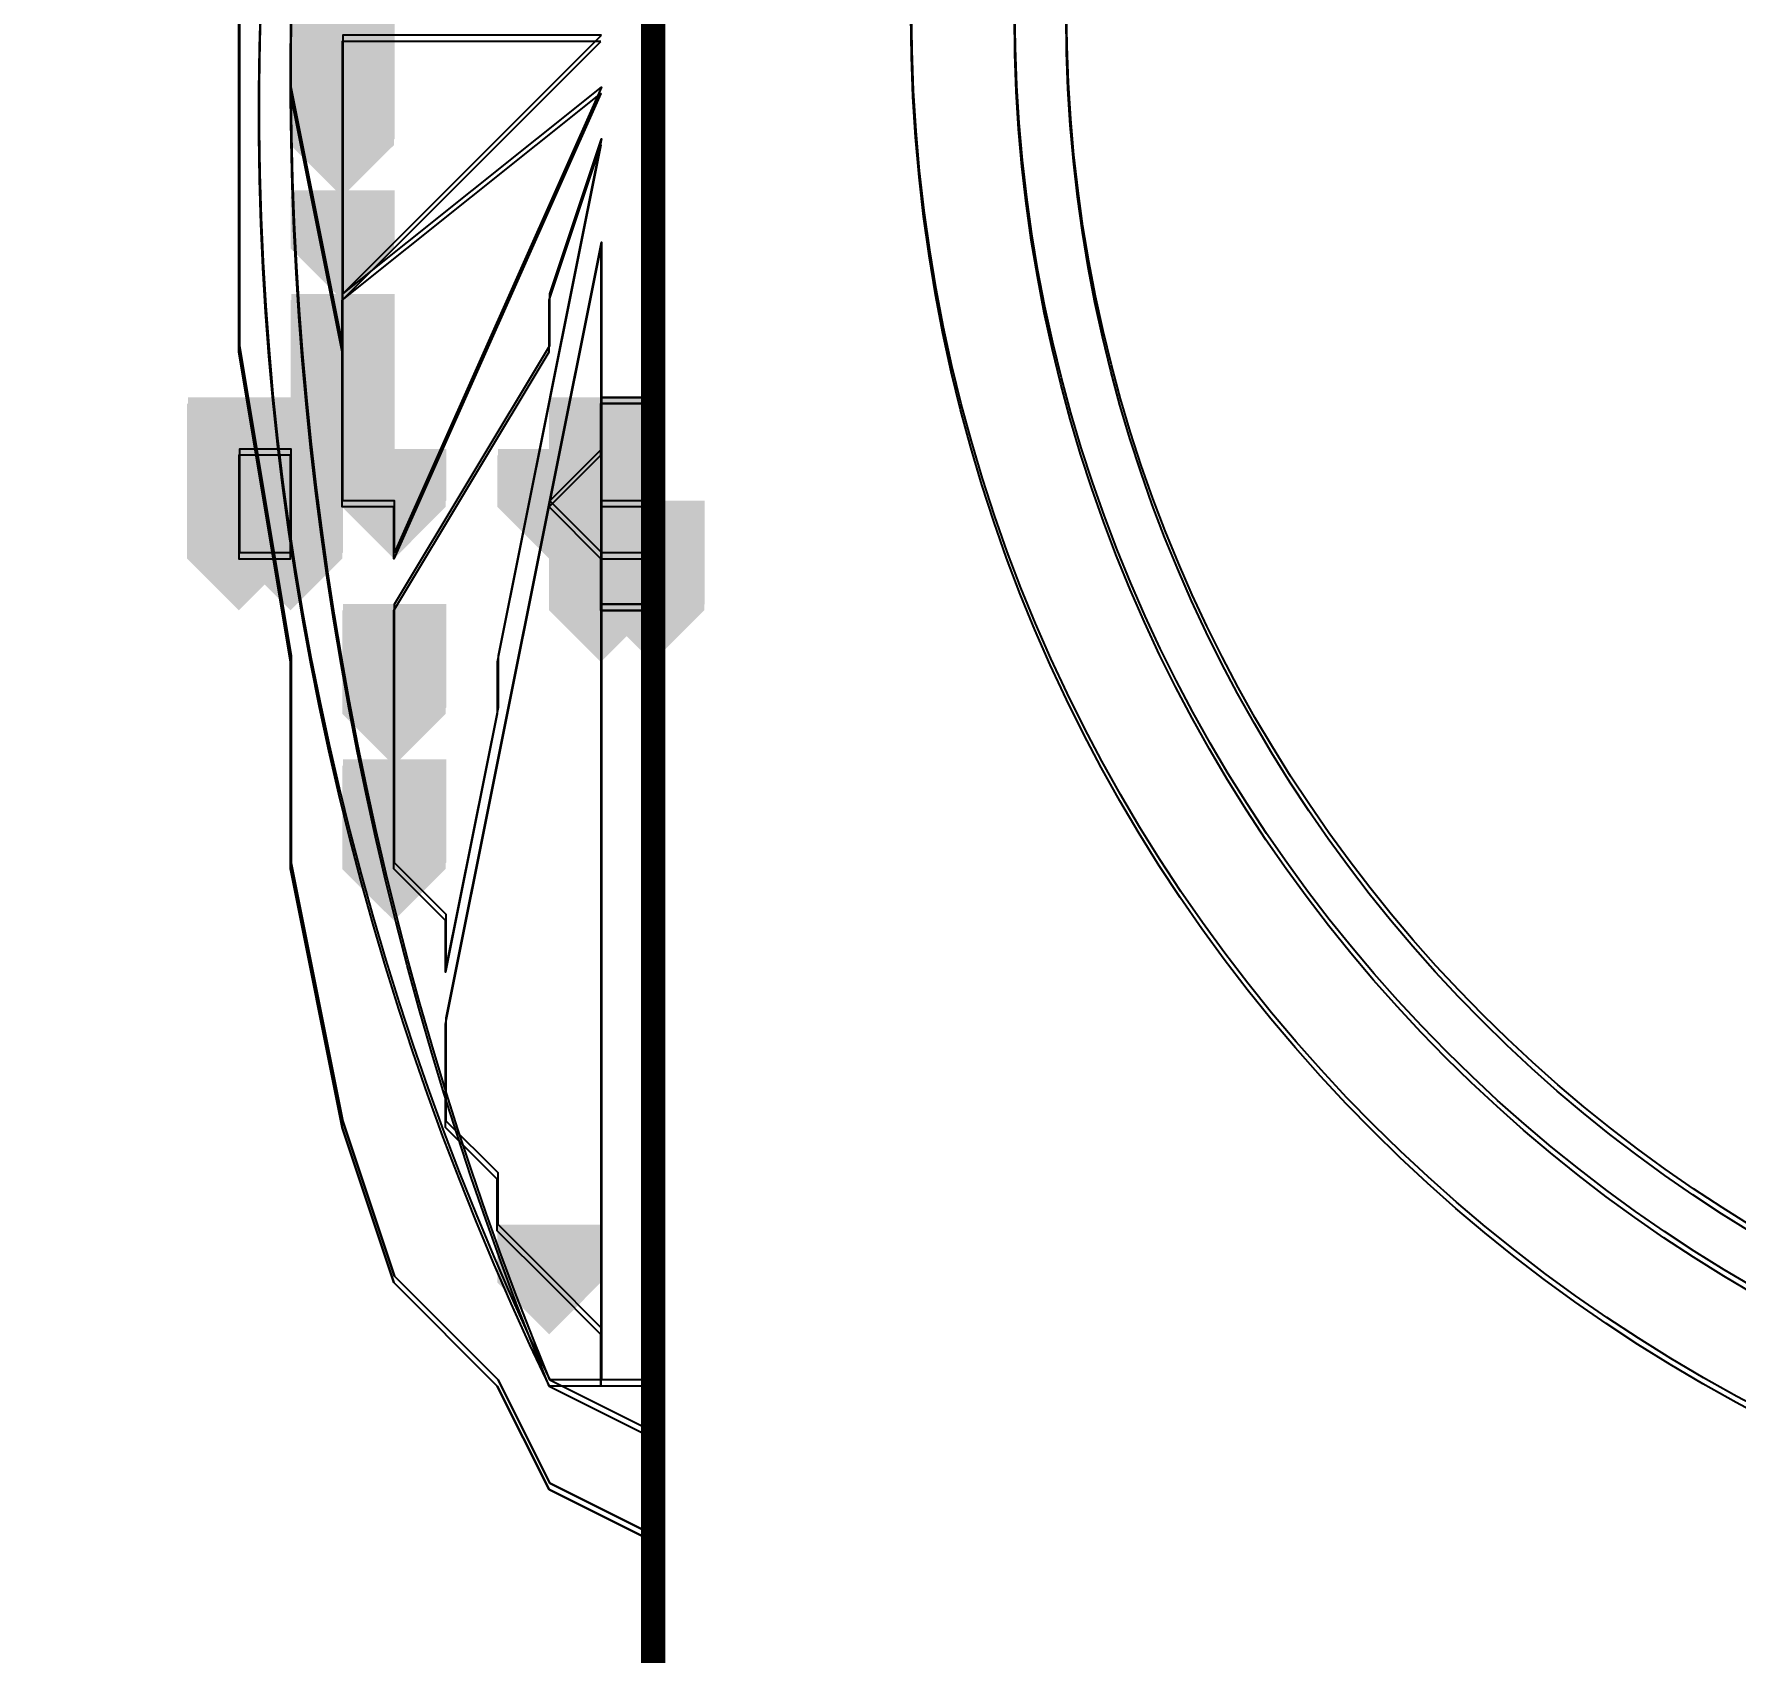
# Model space of a CAD drawing. Header units: millimetres. Extents: x -265044 to 366616, y 0 to 292181.
# Drawn here: x 207434 to 207573.3, y 60797 to 60929.6 of the extents above; entities that cross this region are included whole.
import ezdxf
from ezdxf import colors
from ezdxf.entities.mleader import LeaderData, LeaderLine
from ezdxf.math import Vec2, Vec3

# ---------------------------------------------------------------- set-up
doc = ezdxf.new("R2010")
doc.units = ezdxf.units.MM
doc.header["$MEASUREMENT"] = 0
doc.layers.get('0').update_dxf_attribs({"color": 250, "lineweight": 9})
doc.layers.add('АР_Отметки', color=250, linetype='Continuous', lineweight=15)
doc.layers.add('ТХ_обор_бытовое', color=14, linetype='Continuous')
doc.styles.add('ISOCPEUR', font='isocpeur.ttf', dxfattribs={"width": 0.7})

# ---------------------------------------------------------------- blocks, each defined once
blk = doc.blocks.new('_DotSmall')
at = {"color": 8, "linetype": 'ByBlock', "const_width": 0.5}
blk.add_lwpolyline([(-0.0625, 0, 1), (0.0625, 0, 1)], format="xyb", close=True, dxfattribs=at)
blk = doc.blocks.new('У300')
at = {"layer": 'ТХ_обор_бытовое', "transparency": 33554559}
for points in [[(-230567.45, 67307.2), (-230571.68, 67307.2), (-230571.68, 67302.97), (-230567.45, 67298.73), (-230563.21, 67302.97), (-230563.21, 67307.2)], [(-230567.39, 67307.71), (-230571.63, 67307.71), (-230571.63, 67303.48), (-230567.39, 67299.24), (-230563.16, 67303.48), (-230563.16, 67307.71)], [(-230567.45, 67302.97), (-230571.68, 67302.97), (-230571.68, 67298.73), (-230567.45, 67294.5), (-230563.21, 67298.73), (-230563.21, 67302.97)], [(-230567.45, 67302.97), (-230571.68, 67302.97), (-230571.68, 67298.73), (-230567.45, 67294.5), (-230563.21, 67298.73), (-230563.21, 67302.97)], [(-230567.39, 67303.48), (-230571.63, 67303.48), (-230571.63, 67299.24), (-230567.39, 67295.01), (-230563.16, 67299.24), (-230563.16, 67303.48)], [(-230567.39, 67303.48), (-230571.63, 67303.48), (-230571.63, 67299.24), (-230567.39, 67295.01), (-230563.16, 67299.24), (-230563.16, 67303.48)], [(-230567.45, 67298.73), (-230571.68, 67298.73), (-230571.68, 67294.5), (-230567.45, 67290.27), (-230563.21, 67294.5), (-230563.21, 67298.73)], [(-230567.45, 67298.73), (-230571.68, 67298.73), (-230571.68, 67294.5), (-230567.45, 67290.27), (-230563.21, 67294.5), (-230563.21, 67298.73)], [(-230567.45, 67298.73), (-230571.68, 67298.73), (-230571.68, 67294.5), (-230567.45, 67290.27), (-230563.21, 67294.5), (-230563.21, 67298.73)], [(-230567.45, 67298.73), (-230571.68, 67298.73), (-230571.68, 67294.5), (-230567.45, 67290.27), (-230563.21, 67294.5), (-230563.21, 67298.73)], [(-230567.39, 67299.24), (-230571.63, 67299.24), (-230571.63, 67295.01), (-230567.39, 67290.78), (-230563.16, 67295.01), (-230563.16, 67299.24)], [(-230567.39, 67299.24), (-230571.63, 67299.24), (-230571.63, 67295.01), (-230567.39, 67290.78), (-230563.16, 67295.01), (-230563.16, 67299.24)], [(-230567.39, 67299.24), (-230571.63, 67299.24), (-230571.63, 67295.01), (-230567.39, 67290.78), (-230563.16, 67295.01), (-230563.16, 67299.24)], [(-230567.39, 67299.24), (-230571.63, 67299.24), (-230571.63, 67295.01), (-230567.39, 67290.78), (-230563.16, 67295.01), (-230563.16, 67299.24)], [(-230567.45, 67290.27), (-230571.68, 67290.27), (-230571.68, 67286.03), (-230567.45, 67281.8), (-230563.21, 67286.03), (-230563.21, 67290.27)], [(-230567.39, 67290.78), (-230571.63, 67290.78), (-230571.63, 67286.54), (-230567.39, 67282.31), (-230563.16, 67286.54), (-230563.16, 67290.78)], [(-230567.45, 67281.8), (-230571.68, 67281.8), (-230571.68, 67277.57), (-230567.45, 67273.33), (-230563.21, 67277.57), (-230563.21, 67281.8)], [(-230567.45, 67281.8), (-230571.68, 67281.8), (-230571.68, 67277.57), (-230567.45, 67273.33), (-230563.21, 67277.57), (-230563.21, 67281.8)], [(-230567.39, 67282.31), (-230571.63, 67282.31), (-230571.63, 67278.08), (-230567.39, 67273.84), (-230563.16, 67278.08), (-230563.16, 67282.31)], [(-230567.39, 67282.31), (-230571.63, 67282.31), (-230571.63, 67278.08), (-230567.39, 67273.84), (-230563.16, 67278.08), (-230563.16, 67282.31)], [(-230567.45, 67277.57), (-230571.68, 67277.57), (-230571.68, 67273.33), (-230567.45, 67269.1), (-230563.21, 67273.33), (-230563.21, 67277.57)], [(-230567.39, 67278.08), (-230571.63, 67278.08), (-230571.63, 67273.84), (-230567.39, 67269.61), (-230563.16, 67273.84), (-230563.16, 67278.08)], [(-230575.91, 67273.33), (-230580.15, 67273.33), (-230580.15, 67269.1), (-230575.91, 67264.87), (-230571.68, 67269.1), (-230571.68, 67273.33)], [(-230575.91, 67273.33), (-230580.15, 67273.33), (-230580.15, 67269.1), (-230575.91, 67264.87), (-230571.68, 67269.1), (-230571.68, 67273.33)], [(-230575.86, 67273.84), (-230580.09, 67273.84), (-230580.09, 67269.61), (-230575.86, 67265.38), (-230571.63, 67269.61), (-230571.63, 67273.84)], [(-230575.86, 67273.84), (-230580.09, 67273.84), (-230580.09, 67269.61), (-230575.86, 67265.38), (-230571.63, 67269.61), (-230571.63, 67273.84)], [(-230567.45, 67273.33), (-230571.68, 67273.33), (-230571.68, 67269.1), (-230567.45, 67264.87), (-230563.21, 67269.1), (-230563.21, 67273.33)], [(-230567.39, 67273.84), (-230571.63, 67273.84), (-230571.63, 67269.61), (-230567.39, 67265.38), (-230563.16, 67269.61), (-230563.16, 67273.84)], [(-230546.28, 67273.33), (-230550.51, 67273.33), (-230550.51, 67269.1), (-230546.28, 67264.87), (-230542.05, 67269.1), (-230542.05, 67273.33)], [(-230546.28, 67273.33), (-230550.51, 67273.33), (-230550.51, 67269.1), (-230546.28, 67264.87), (-230542.05, 67269.1), (-230542.05, 67273.33)], [(-230546.28, 67273.33), (-230550.51, 67273.33), (-230550.51, 67269.1), (-230546.28, 67264.87), (-230542.05, 67269.1), (-230542.05, 67273.33)], [(-230546.28, 67273.33), (-230550.51, 67273.33), (-230550.51, 67269.1), (-230546.28, 67264.87), (-230542.05, 67269.1), (-230542.05, 67273.33)], [(-230546.23, 67273.84), (-230550.46, 67273.84), (-230550.46, 67269.61), (-230546.23, 67265.38), (-230541.99, 67269.61), (-230541.99, 67273.84)], [(-230546.23, 67273.84), (-230550.46, 67273.84), (-230550.46, 67269.61), (-230546.23, 67265.38), (-230541.99, 67269.61), (-230541.99, 67273.84)], [(-230546.23, 67273.84), (-230550.46, 67273.84), (-230550.46, 67269.61), (-230546.23, 67265.38), (-230541.99, 67269.61), (-230541.99, 67273.84)], [(-230546.23, 67273.84), (-230550.46, 67273.84), (-230550.46, 67269.61), (-230546.23, 67265.38), (-230541.99, 67269.61), (-230541.99, 67273.84)], [(-230575.91, 67269.1), (-230580.15, 67269.1), (-230580.15, 67264.87), (-230575.91, 67260.63), (-230571.68, 67264.87), (-230571.68, 67269.1)], [(-230575.91, 67269.1), (-230580.15, 67269.1), (-230580.15, 67264.87), (-230575.91, 67260.63), (-230571.68, 67264.87), (-230571.68, 67269.1)], [(-230575.91, 67269.1), (-230580.15, 67269.1), (-230580.15, 67264.87), (-230575.91, 67260.63), (-230571.68, 67264.87), (-230571.68, 67269.1)], [(-230575.91, 67269.1), (-230580.15, 67269.1), (-230580.15, 67264.87), (-230575.91, 67260.63), (-230571.68, 67264.87), (-230571.68, 67269.1)], [(-230575.91, 67269.1), (-230580.15, 67269.1), (-230580.15, 67264.87), (-230575.91, 67260.63), (-230571.68, 67264.87), (-230571.68, 67269.1)], [(-230575.91, 67269.1), (-230580.15, 67269.1), (-230580.15, 67264.87), (-230575.91, 67260.63), (-230571.68, 67264.87), (-230571.68, 67269.1)], [(-230575.91, 67269.1), (-230580.15, 67269.1), (-230580.15, 67264.87), (-230575.91, 67260.63), (-230571.68, 67264.87), (-230571.68, 67269.1)], [(-230575.91, 67269.1), (-230580.15, 67269.1), (-230580.15, 67264.87), (-230575.91, 67260.63), (-230571.68, 67264.87), (-230571.68, 67269.1)], [(-230575.91, 67269.1), (-230580.15, 67269.1), (-230580.15, 67264.87), (-230575.91, 67260.63), (-230571.68, 67264.87), (-230571.68, 67269.1)], [(-230575.86, 67269.61), (-230580.09, 67269.61), (-230580.09, 67265.38), (-230575.86, 67261.14), (-230571.63, 67265.38), (-230571.63, 67269.61)], [(-230575.86, 67269.61), (-230580.09, 67269.61), (-230580.09, 67265.38), (-230575.86, 67261.14), (-230571.63, 67265.38), (-230571.63, 67269.61)], [(-230575.86, 67269.61), (-230580.09, 67269.61), (-230580.09, 67265.38), (-230575.86, 67261.14), (-230571.63, 67265.38), (-230571.63, 67269.61)], [(-230575.86, 67269.61), (-230580.09, 67269.61), (-230580.09, 67265.38), (-230575.86, 67261.14), (-230571.63, 67265.38), (-230571.63, 67269.61)], [(-230575.86, 67269.61), (-230580.09, 67269.61), (-230580.09, 67265.38), (-230575.86, 67261.14), (-230571.63, 67265.38), (-230571.63, 67269.61)], [(-230575.86, 67269.61), (-230580.09, 67269.61), (-230580.09, 67265.38), (-230575.86, 67261.14), (-230571.63, 67265.38), (-230571.63, 67269.61)], [(-230575.86, 67269.61), (-230580.09, 67269.61), (-230580.09, 67265.38), (-230575.86, 67261.14), (-230571.63, 67265.38), (-230571.63, 67269.61)], [(-230575.86, 67269.61), (-230580.09, 67269.61), (-230580.09, 67265.38), (-230575.86, 67261.14), (-230571.63, 67265.38), (-230571.63, 67269.61)], [(-230575.86, 67269.61), (-230580.09, 67269.61), (-230580.09, 67265.38), (-230575.86, 67261.14), (-230571.63, 67265.38), (-230571.63, 67269.61)], [(-230571.68, 67269.1), (-230575.91, 67269.1), (-230575.91, 67264.87), (-230571.68, 67260.63), (-230567.45, 67264.87), (-230567.45, 67269.1)], [(-230571.68, 67269.1), (-230575.91, 67269.1), (-230575.91, 67264.87), (-230571.68, 67260.63), (-230567.45, 67264.87), (-230567.45, 67269.1)], [(-230571.68, 67269.1), (-230575.91, 67269.1), (-230575.91, 67264.87), (-230571.68, 67260.63), (-230567.45, 67264.87), (-230567.45, 67269.1)], [(-230571.68, 67269.1), (-230575.91, 67269.1), (-230575.91, 67264.87), (-230571.68, 67260.63), (-230567.45, 67264.87), (-230567.45, 67269.1)], [(-230571.68, 67269.1), (-230575.91, 67269.1), (-230575.91, 67264.87), (-230571.68, 67260.63), (-230567.45, 67264.87), (-230567.45, 67269.1)], [(-230571.68, 67269.1), (-230575.91, 67269.1), (-230575.91, 67264.87), (-230571.68, 67260.63), (-230567.45, 67264.87), (-230567.45, 67269.1)], [(-230571.68, 67269.1), (-230575.91, 67269.1), (-230575.91, 67264.87), (-230571.68, 67260.63), (-230567.45, 67264.87), (-230567.45, 67269.1)], [(-230571.68, 67269.1), (-230575.91, 67269.1), (-230575.91, 67264.87), (-230571.68, 67260.63), (-230567.45, 67264.87), (-230567.45, 67269.1)], [(-230571.68, 67269.1), (-230575.91, 67269.1), (-230575.91, 67264.87), (-230571.68, 67260.63), (-230567.45, 67264.87), (-230567.45, 67269.1)], [(-230571.63, 67269.61), (-230575.86, 67269.61), (-230575.86, 67265.38), (-230571.63, 67261.14), (-230567.39, 67265.38), (-230567.39, 67269.61)], [(-230571.63, 67269.61), (-230575.86, 67269.61), (-230575.86, 67265.38), (-230571.63, 67261.14), (-230567.39, 67265.38), (-230567.39, 67269.61)], [(-230571.63, 67269.61), (-230575.86, 67269.61), (-230575.86, 67265.38), (-230571.63, 67261.14), (-230567.39, 67265.38), (-230567.39, 67269.61)], [(-230571.63, 67269.61), (-230575.86, 67269.61), (-230575.86, 67265.38), (-230571.63, 67261.14), (-230567.39, 67265.38), (-230567.39, 67269.61)], [(-230571.63, 67269.61), (-230575.86, 67269.61), (-230575.86, 67265.38), (-230571.63, 67261.14), (-230567.39, 67265.38), (-230567.39, 67269.61)], [(-230571.63, 67269.61), (-230575.86, 67269.61), (-230575.86, 67265.38), (-230571.63, 67261.14), (-230567.39, 67265.38), (-230567.39, 67269.61)], [(-230571.63, 67269.61), (-230575.86, 67269.61), (-230575.86, 67265.38), (-230571.63, 67261.14), (-230567.39, 67265.38), (-230567.39, 67269.61)], [(-230571.63, 67269.61), (-230575.86, 67269.61), (-230575.86, 67265.38), (-230571.63, 67261.14), (-230567.39, 67265.38), (-230567.39, 67269.61)], [(-230571.63, 67269.61), (-230575.86, 67269.61), (-230575.86, 67265.38), (-230571.63, 67261.14), (-230567.39, 67265.38), (-230567.39, 67269.61)], [(-230563.21, 67269.1), (-230567.45, 67269.1), (-230567.45, 67264.87), (-230563.21, 67260.63), (-230558.98, 67264.87), (-230558.98, 67269.1)], [(-230563.16, 67269.61), (-230567.39, 67269.61), (-230567.39, 67265.38), (-230563.16, 67261.14), (-230558.93, 67265.38), (-230558.93, 67269.61)], [(-230550.51, 67269.1), (-230554.75, 67269.1), (-230554.75, 67264.87), (-230550.51, 67260.63), (-230546.28, 67264.87), (-230546.28, 67269.1)], [(-230550.51, 67269.1), (-230554.75, 67269.1), (-230554.75, 67264.87), (-230550.51, 67260.63), (-230546.28, 67264.87), (-230546.28, 67269.1)], [(-230550.46, 67269.61), (-230554.69, 67269.61), (-230554.69, 67265.38), (-230550.46, 67261.14), (-230546.23, 67265.38), (-230546.23, 67269.61)], [(-230550.46, 67269.61), (-230554.69, 67269.61), (-230554.69, 67265.38), (-230550.46, 67261.14), (-230546.23, 67265.38), (-230546.23, 67269.61)], [(-230546.28, 67269.1), (-230550.51, 67269.1), (-230550.51, 67264.87), (-230546.28, 67260.63), (-230542.05, 67264.87), (-230542.05, 67269.1)], [(-230546.28, 67269.1), (-230550.51, 67269.1), (-230550.51, 67264.87), (-230546.28, 67260.63), (-230542.05, 67264.87), (-230542.05, 67269.1)], [(-230546.23, 67269.61), (-230550.46, 67269.61), (-230550.46, 67265.38), (-230546.23, 67261.14), (-230541.99, 67265.38), (-230541.99, 67269.61)], [(-230546.23, 67269.61), (-230550.46, 67269.61), (-230550.46, 67265.38), (-230546.23, 67261.14), (-230541.99, 67265.38), (-230541.99, 67269.61)], [(-230575.91, 67264.87), (-230580.15, 67264.87), (-230580.15, 67260.63), (-230575.91, 67256.4), (-230571.68, 67260.63), (-230571.68, 67264.87)], [(-230575.91, 67264.87), (-230580.15, 67264.87), (-230580.15, 67260.63), (-230575.91, 67256.4), (-230571.68, 67260.63), (-230571.68, 67264.87)], [(-230575.91, 67264.87), (-230580.15, 67264.87), (-230580.15, 67260.63), (-230575.91, 67256.4), (-230571.68, 67260.63), (-230571.68, 67264.87)], [(-230575.91, 67264.87), (-230580.15, 67264.87), (-230580.15, 67260.63), (-230575.91, 67256.4), (-230571.68, 67260.63), (-230571.68, 67264.87)], [(-230575.91, 67264.87), (-230580.15, 67264.87), (-230580.15, 67260.63), (-230575.91, 67256.4), (-230571.68, 67260.63), (-230571.68, 67264.87)], [(-230575.86, 67265.38), (-230580.09, 67265.38), (-230580.09, 67261.14), (-230575.86, 67256.91), (-230571.63, 67261.14), (-230571.63, 67265.38)], [(-230575.86, 67265.38), (-230580.09, 67265.38), (-230580.09, 67261.14), (-230575.86, 67256.91), (-230571.63, 67261.14), (-230571.63, 67265.38)], [(-230575.86, 67265.38), (-230580.09, 67265.38), (-230580.09, 67261.14), (-230575.86, 67256.91), (-230571.63, 67261.14), (-230571.63, 67265.38)], [(-230575.86, 67265.38), (-230580.09, 67265.38), (-230580.09, 67261.14), (-230575.86, 67256.91), (-230571.63, 67261.14), (-230571.63, 67265.38)], [(-230575.86, 67265.38), (-230580.09, 67265.38), (-230580.09, 67261.14), (-230575.86, 67256.91), (-230571.63, 67261.14), (-230571.63, 67265.38)], [(-230571.68, 67264.87), (-230575.91, 67264.87), (-230575.91, 67260.63), (-230571.68, 67256.4), (-230567.45, 67260.63), (-230567.45, 67264.87)], [(-230571.68, 67264.87), (-230575.91, 67264.87), (-230575.91, 67260.63), (-230571.68, 67256.4), (-230567.45, 67260.63), (-230567.45, 67264.87)], [(-230571.68, 67264.87), (-230575.91, 67264.87), (-230575.91, 67260.63), (-230571.68, 67256.4), (-230567.45, 67260.63), (-230567.45, 67264.87)], [(-230571.63, 67265.38), (-230575.86, 67265.38), (-230575.86, 67261.14), (-230571.63, 67256.91), (-230567.39, 67261.14), (-230567.39, 67265.38)], [(-230571.63, 67265.38), (-230575.86, 67265.38), (-230575.86, 67261.14), (-230571.63, 67256.91), (-230567.39, 67261.14), (-230567.39, 67265.38)], [(-230571.63, 67265.38), (-230575.86, 67265.38), (-230575.86, 67261.14), (-230571.63, 67256.91), (-230567.39, 67261.14), (-230567.39, 67265.38)], [(-230546.28, 67264.87), (-230550.51, 67264.87), (-230550.51, 67260.63), (-230546.28, 67256.4), (-230542.05, 67260.63), (-230542.05, 67264.87)], [(-230546.28, 67264.87), (-230550.51, 67264.87), (-230550.51, 67260.63), (-230546.28, 67256.4), (-230542.05, 67260.63), (-230542.05, 67264.87)], [(-230546.23, 67265.38), (-230550.46, 67265.38), (-230550.46, 67261.14), (-230546.23, 67256.91), (-230541.99, 67261.14), (-230541.99, 67265.38)], [(-230546.23, 67265.38), (-230550.46, 67265.38), (-230550.46, 67261.14), (-230546.23, 67256.91), (-230541.99, 67261.14), (-230541.99, 67265.38)], [(-230542.05, 67264.87), (-230546.28, 67264.87), (-230546.28, 67260.63), (-230542.05, 67256.4), (-230537.81, 67260.63), (-230537.81, 67264.87)], [(-230541.99, 67265.38), (-230546.23, 67265.38), (-230546.23, 67261.14), (-230541.99, 67256.91), (-230537.76, 67261.14), (-230537.76, 67265.38)], [(-230546.28, 67260.63), (-230550.51, 67260.63), (-230550.51, 67256.4), (-230546.28, 67252.17), (-230542.05, 67256.4), (-230542.05, 67260.63)], [(-230546.28, 67260.63), (-230550.51, 67260.63), (-230550.51, 67256.4), (-230546.28, 67252.17), (-230542.05, 67256.4), (-230542.05, 67260.63)], [(-230546.23, 67261.14), (-230550.46, 67261.14), (-230550.46, 67256.91), (-230546.23, 67252.68), (-230541.99, 67256.91), (-230541.99, 67261.14)], [(-230546.23, 67261.14), (-230550.46, 67261.14), (-230550.46, 67256.91), (-230546.23, 67252.68), (-230541.99, 67256.91), (-230541.99, 67261.14)], [(-230542.05, 67260.63), (-230546.28, 67260.63), (-230546.28, 67256.4), (-230542.05, 67252.17), (-230537.81, 67256.4), (-230537.81, 67260.63)], [(-230542.05, 67260.63), (-230546.28, 67260.63), (-230546.28, 67256.4), (-230542.05, 67252.17), (-230537.81, 67256.4), (-230537.81, 67260.63)], [(-230541.99, 67261.14), (-230546.23, 67261.14), (-230546.23, 67256.91), (-230541.99, 67252.68), (-230537.76, 67256.91), (-230537.76, 67261.14)], [(-230541.99, 67261.14), (-230546.23, 67261.14), (-230546.23, 67256.91), (-230541.99, 67252.68), (-230537.76, 67256.91), (-230537.76, 67261.14)], [(-230563.21, 67256.4), (-230567.45, 67256.4), (-230567.45, 67252.17), (-230563.21, 67247.93), (-230558.98, 67252.17), (-230558.98, 67256.4)], [(-230563.16, 67256.91), (-230567.39, 67256.91), (-230567.39, 67252.68), (-230563.16, 67248.44), (-230558.93, 67252.68), (-230558.93, 67256.91)], [(-230563.21, 67252.17), (-230567.45, 67252.17), (-230567.45, 67247.93), (-230563.21, 67243.7), (-230558.98, 67247.93), (-230558.98, 67252.17)], [(-230563.16, 67252.68), (-230567.39, 67252.68), (-230567.39, 67248.44), (-230563.16, 67244.21), (-230558.93, 67248.44), (-230558.93, 67252.68)], [(-230563.21, 67243.7), (-230567.45, 67243.7), (-230567.45, 67239.47), (-230563.21, 67235.23), (-230558.98, 67239.47), (-230558.98, 67243.7)], [(-230563.16, 67244.21), (-230567.39, 67244.21), (-230567.39, 67239.98), (-230563.16, 67235.74), (-230558.93, 67239.98), (-230558.93, 67244.21)], [(-230563.21, 67239.47), (-230567.45, 67239.47), (-230567.45, 67235.23), (-230563.21, 67231), (-230558.98, 67235.23), (-230558.98, 67239.47)], [(-230563.16, 67239.98), (-230567.39, 67239.98), (-230567.39, 67235.74), (-230563.16, 67231.51), (-230558.93, 67235.74), (-230558.93, 67239.98)], [(-230550.46, 67206.11), (-230554.69, 67206.11), (-230554.69, 67201.88), (-230550.46, 67197.64), (-230546.23, 67201.88), (-230546.23, 67206.11)], [(-230550.51, 67205.6), (-230554.75, 67205.6), (-230554.75, 67201.37), (-230550.51, 67197.13), (-230546.28, 67201.37), (-230546.28, 67205.6)]]:
    blk.add_hatch(color=8, dxfattribs=at).paths.add_polyline_path(points)
at = {"layer": 'ТХ_обор_бытовое', "color": 8, "const_width": 2}
blk.add_lwpolyline([(-230216.03, 67468.58), (-230216.03, 67142.61), (-230541.99, 67142.61), (-230541.99, 67468.58)], close=True, dxfattribs=at)
at = {"layer": 'ТХ_обор_бытовое', "color": 8}
for points in [[(-230550.46, 67184.94), (-230554.69, 67193.41), (-230563.16, 67201.88), (-230567.39, 67214.58), (-230571.63, 67235.74), (-230571.63, 67252.68), (-230575.86, 67278.08), (-230575.86, 67299.24), (-230575.86, 67324.64), (-230575.86, 67345.81), (-230571.63, 67366.98), (-230567.39, 67383.91)], [(-230575.86, 67324.64), (-230575.86, 67299.24), (-230575.86, 67278.08), (-230571.63, 67252.68), (-230571.63, 67235.74), (-230567.39, 67214.58), (-230563.16, 67201.88), (-230554.69, 67193.41), (-230550.46, 67184.94), (-230541.99, 67180.71), (-230550.46, 67184.94), (-230554.69, 67193.41), (-230563.16, 67201.88), (-230567.39, 67214.58), (-230571.63, 67235.74), (-230571.63, 67252.68), (-230575.86, 67278.08), (-230575.86, 67299.24), (-230575.86, 67324.64)], [(-230571.63, 67366.98), (-230575.86, 67345.81), (-230575.86, 67324.64), (-230575.86, 67299.24), (-230575.86, 67278.08)], [(-230567.39, 67278.08), (-230571.63, 67299.24)], [(-230541.99, 67265.38), (-230546.23, 67265.38), (-230546.23, 67261.14), (-230541.99, 67261.14)], [(-230541.99, 67193.41), (-230546.23, 67193.41), (-230550.46, 67193.41), (-230541.99, 67189.18)], [(-230541.99, 67180.71), (-230550.46, 67184.94), (-230541.99, 67180.71)]]:
    blk.add_lwpolyline(points, dxfattribs=at)
at = {"layer": 'ТХ_обор_бытовое', "color": 8, "elevation": -0.56}
for points in [[(-230550.51, 67184.43), (-230554.75, 67192.9), (-230563.21, 67201.37), (-230567.45, 67214.07), (-230571.68, 67235.23), (-230571.68, 67252.17), (-230575.91, 67277.57), (-230575.91, 67298.73), (-230575.91, 67324.13), (-230575.91, 67345.3), (-230571.68, 67366.47), (-230567.45, 67383.4)], [(-230575.91, 67324.13), (-230575.91, 67298.73), (-230575.91, 67277.57), (-230571.68, 67252.17), (-230571.68, 67235.23), (-230567.45, 67214.07), (-230563.21, 67201.37), (-230554.75, 67192.9), (-230550.51, 67184.43), (-230542.05, 67180.2), (-230550.51, 67184.43), (-230554.75, 67192.9), (-230563.21, 67201.37), (-230567.45, 67214.07), (-230571.68, 67235.23), (-230571.68, 67252.17), (-230575.91, 67277.57), (-230575.91, 67298.73), (-230575.91, 67324.13)], [(-230571.68, 67366.47), (-230575.91, 67345.3), (-230575.91, 67324.13), (-230575.91, 67298.73), (-230575.91, 67277.57)], [(-230567.45, 67277.57), (-230571.68, 67298.73)], [(-230542.05, 67264.87), (-230546.28, 67264.87), (-230546.28, 67260.63), (-230542.05, 67260.63)], [(-230542.05, 67192.9), (-230546.28, 67192.9), (-230550.51, 67192.9), (-230542.05, 67188.67)], [(-230542.05, 67180.2), (-230550.51, 67184.43), (-230542.05, 67180.2)]]:
    blk.add_lwpolyline(points, dxfattribs=at)
blk.add_lwpolyline([(-230546.28, 67417.27), (-230542.05, 67417.27, 0.248454), (-230550.51, 67192.9, -0.207133)], format="xyb", close=True, dxfattribs=at)
at = {"layer": 'ТХ_обор_бытовое', "color": 8}
blk.add_lwpolyline([(-230546.23, 67417.78), (-230541.99, 67417.78, 0.248454), (-230550.46, 67193.41, -0.207133)], format="xyb", close=True, dxfattribs=at)
at = {"layer": 'ТХ_обор_бытовое', "color": 8, "elevation": -0.56}
for points in [[(-230546.28, 67302.97), (-230567.45, 67302.97), (-230567.45, 67298.73), (-230567.45, 67294.5), (-230567.45, 67290.27), (-230567.45, 67286.03), (-230567.45, 67281.8)], [(-230567.45, 67269.1), (-230567.45, 67273.33), (-230567.45, 67277.57), (-230567.45, 67281.8), (-230546.28, 67298.73), (-230563.21, 67260.63), (-230563.21, 67264.87), (-230567.45, 67264.87)], [(-230563.21, 67256.4), (-230550.51, 67277.57), (-230550.51, 67281.8), (-230546.28, 67294.5), (-230554.75, 67252.17), (-230554.75, 67247.93), (-230558.98, 67226.77), (-230558.98, 67231), (-230563.21, 67235.23), (-230563.21, 67239.47), (-230563.21, 67243.7), (-230563.21, 67247.93), (-230563.21, 67252.17)], [(-230546.28, 67192.9), (-230546.28, 67197.13), (-230550.51, 67201.37), (-230554.75, 67205.6), (-230554.75, 67209.83), (-230558.98, 67214.07), (-230558.98, 67218.3), (-230558.98, 67222.53), (-230546.28, 67286.03)], [(-230542.05, 67256.4), (-230546.28, 67256.4), (-230546.28, 67260.63), (-230550.51, 67264.87), (-230546.28, 67269.1), (-230546.28, 67273.33), (-230542.05, 67273.33), (-230546.28, 67273.33), (-230546.28, 67269.1), (-230550.51, 67264.87), (-230546.28, 67260.63), (-230546.28, 67256.4)], [(-230571.68, 67264.87), (-230571.68, 67269.1), (-230575.91, 67269.1), (-230575.91, 67264.87), (-230575.91, 67260.63), (-230571.68, 67260.63)]]:
    blk.add_lwpolyline(points, close=True, dxfattribs=at)
at = {"layer": 'ТХ_обор_бытовое', "color": 8}
for points in [[(-230546.23, 67303.48), (-230567.39, 67303.48), (-230567.39, 67299.24), (-230567.39, 67295.01), (-230567.39, 67290.78), (-230567.39, 67286.54), (-230567.39, 67282.31)], [(-230567.39, 67269.61), (-230567.39, 67273.84), (-230567.39, 67278.08), (-230567.39, 67282.31), (-230546.23, 67299.24), (-230563.16, 67261.14), (-230563.16, 67265.38), (-230567.39, 67265.38)], [(-230563.16, 67256.91), (-230550.46, 67278.08), (-230550.46, 67282.31), (-230546.23, 67295.01), (-230554.69, 67252.68), (-230554.69, 67248.44), (-230558.93, 67227.28), (-230558.93, 67231.51), (-230563.16, 67235.74), (-230563.16, 67239.98), (-230563.16, 67244.21), (-230563.16, 67248.44), (-230563.16, 67252.68)], [(-230546.23, 67193.41), (-230546.23, 67197.64), (-230550.46, 67201.88), (-230554.69, 67206.11), (-230554.69, 67210.34), (-230558.93, 67214.58), (-230558.93, 67218.81), (-230558.93, 67223.04), (-230546.23, 67286.54)], [(-230541.99, 67256.91), (-230546.23, 67256.91), (-230546.23, 67261.14), (-230550.46, 67265.38), (-230546.23, 67269.61), (-230546.23, 67273.84), (-230541.99, 67273.84), (-230546.23, 67273.84), (-230546.23, 67269.61), (-230550.46, 67265.38), (-230546.23, 67261.14), (-230546.23, 67256.91)], [(-230571.63, 67265.38), (-230571.63, 67269.61), (-230575.86, 67269.61), (-230575.86, 67265.38), (-230575.86, 67261.14), (-230571.63, 67261.14)]]:
    blk.add_lwpolyline(points, close=True, dxfattribs=at)
for centre, radius in [((-230391.71, 67305.59), 129.12), ((-230391.71, 67305.59), 129.12), ((-230391.76, 67305.08, -0.56), 129.12), ((-230391.76, 67305.08, -0.56), 129.12), ((-230391.71, 67305.59), 120.65), ((-230391.76, 67305.08, -0.56), 120.65), ((-230391.76, 67305.08, -0.56), 116.42), ((-230391.71, 67305.59), 116.42)]:
    blk.add_circle(centre, radius, dxfattribs=at)

msp = doc.modelspace()

# ---------------------------------------------------------------- block references
at = {"layer": 'ТХ_обор_бытовое', "color": 8}
msp.add_blockref('У300', (438026.64, -6374), dxfattribs=at)

# ---------------------------------------------------------------- leaders
at = {"layer": 'АР_Отметки', "color": 8}
ml = msp.add_multileader_mtext('Standard', dxfattribs=at)
ml.set_content('Л.4', color=8, style='ISOCPEUR')
ml.set_leader_properties(color=8, linetype='Continuous', lineweight=-1)
ml.set_arrow_properties(name='DOTSMALL')
ml.build(insert=Vec2(0, 0))
ml.multileader.update_dxf_attribs({"has_text_frame": 1, "text_left_attachment_type": 4, "text_right_attachment_type": 4, "dogleg_length": 100, "arrow_head_size": 180})
ctx = ml.context
ctx.base_point, ctx.char_height, ctx.arrow_head_size, ctx.landing_gap_size, ctx.plane_origin = Vec3(219850.38, 129601.58), 250, 180, 50, Vec3(247234.1, 117978.47)
ctx.left_attachment, ctx.right_attachment = 4, 4
notes = []
notes.append((ctx, [(0, (0, 0, 0), (0, 0), (1, 0), 1, [])]))
ctx.mtext.insert, ctx.mtext.width, ctx.mtext.line_spacing_style, ctx.mtext.flow_direction = Vec3(219900.38, 129934.92), 852.697, 2, 5
ml = msp.add_multileader_mtext('Standard', dxfattribs=at)
ml.set_content('+11,550', color=8, style='ISOCPEUR')
ml.set_leader_properties(color=8, linetype='Continuous', lineweight=-1)
ml.set_arrow_properties(name='DOTSMALL')
ml.build(insert=Vec2(0, 0))
ml.multileader.update_dxf_attribs({"has_text_frame": 1, "text_left_attachment_type": 4, "text_right_attachment_type": 4, "dogleg_length": 100, "arrow_head_size": 180})
ctx = ml.context
ctx.base_point, ctx.char_height, ctx.arrow_head_size, ctx.landing_gap_size, ctx.plane_origin = Vec3(219245.89, 128951.2), 250, 180, 50, Vec3(217084.68, 128359.95)
ctx.left_attachment, ctx.right_attachment = 4, 4
notes.append((ctx, [(0, (0, 0, 0), (0, 0), (1, 0), 1, [])]))
ctx.mtext.insert, ctx.mtext.width, ctx.mtext.line_spacing_style, ctx.mtext.flow_direction = Vec3(219295.89, 129284.53), 852.697, 2, 5
ml = msp.add_multileader_mtext('Standard', dxfattribs=at)
ml.set_content('+11,550', color=8, style='ISOCPEUR')
ml.set_leader_properties(color=8, linetype='Continuous', lineweight=-1)
ml.set_arrow_properties(name='DOTSMALL')
ml.build(insert=Vec2(0, 0))
ml.multileader.update_dxf_attribs({"has_text_frame": 1, "text_left_attachment_type": 4, "text_right_attachment_type": 4, "dogleg_length": 100, "arrow_head_size": 180})
ctx = ml.context
ctx.base_point, ctx.char_height, ctx.arrow_head_size, ctx.landing_gap_size, ctx.plane_origin = Vec3(219245.89, 128951.2), 250, 180, 50, Vec3(217084.68, 128359.95)
ctx.left_attachment, ctx.right_attachment = 4, 4
notes.append((ctx, [(0, (0, 0, 0), (0, 0), (1, 0), 1, [])]))
ctx.mtext.insert, ctx.mtext.width, ctx.mtext.line_spacing_style, ctx.mtext.flow_direction = Vec3(219295.89, 129284.53), 852.697, 2, 5
ml = msp.add_multileader_mtext('Standard', dxfattribs=at)
ml.set_content('+13,200', color=8, style='ISOCPEUR')
ml.set_leader_properties(color=8, linetype='Continuous', lineweight=-1)
ml.set_arrow_properties(name='DOTSMALL')
ml.build(insert=Vec2(0, 0))
ml.multileader.update_dxf_attribs({"has_text_frame": 1, "text_left_attachment_type": 4, "text_right_attachment_type": 4, "dogleg_length": 100, "arrow_head_size": 180})
ctx = ml.context
ctx.base_point, ctx.char_height, ctx.arrow_head_size, ctx.landing_gap_size, ctx.plane_origin = Vec3(224401.74, 128884.75), 250, 180, 50, Vec3(222084.68, 129104.95)
ctx.left_attachment, ctx.right_attachment = 4, 4
notes.append((ctx, [(0, (0, 0, 0), (0, 0), (1, 0), 1, [])]))
ctx.mtext.insert, ctx.mtext.width, ctx.mtext.line_spacing_style, ctx.mtext.flow_direction = Vec3(224451.74, 129218.08), 852.697, 2, 5
ml = msp.add_multileader_mtext('Standard', dxfattribs=at)
ml.set_content('+13,340', color=8, style='ISOCPEUR')
ml.set_leader_properties(color=8, linetype='Continuous', lineweight=-1)
ml.set_arrow_properties(name='DOTSMALL')
ml.build(insert=Vec2(0, 0))
ml.multileader.update_dxf_attribs({"has_text_frame": 1, "text_left_attachment_type": 4, "text_right_attachment_type": 4, "dogleg_length": 100, "arrow_head_size": 180})
ctx = ml.context
ctx.base_point, ctx.char_height, ctx.arrow_head_size, ctx.landing_gap_size, ctx.plane_origin = Vec3(224285.95, 127292.94), 250, 180, 50, Vec3(222767.07, 127587.83)
ctx.left_attachment, ctx.right_attachment = 4, 4
notes.append((ctx, [(0, (0, 0, 0), (0, 0), (1, 0), 1, [])]))
ctx.mtext.insert, ctx.mtext.width, ctx.mtext.line_spacing_style, ctx.mtext.flow_direction = Vec3(224335.95, 127626.28), 852.697, 2, 5
ml = msp.add_multileader_mtext('Standard', dxfattribs=at)
ml.set_content('+13,340', color=8, style='ISOCPEUR')
ml.set_leader_properties(color=8, linetype='Continuous', lineweight=-1)
ml.set_arrow_properties(name='DOTSMALL')
ml.build(insert=Vec2(0, 0))
ml.multileader.update_dxf_attribs({"has_text_frame": 1, "text_left_attachment_type": 4, "text_right_attachment_type": 4, "dogleg_length": 100, "arrow_head_size": 180})
ctx = ml.context
ctx.base_point, ctx.char_height, ctx.arrow_head_size, ctx.landing_gap_size, ctx.plane_origin = Vec3(213645.58, 97463.99), 250, 180, 50, Vec3(213564.19, 95753.3)
ctx.left_attachment, ctx.right_attachment = 4, 4
notes.append((ctx, [(0, (0, 0, 0), (0, 0), (1, 0), 1, [])]))
ctx.mtext.insert, ctx.mtext.width, ctx.mtext.defined_height, ctx.mtext.line_spacing_style, ctx.mtext.flow_direction = Vec3(213695.58, 97797.33), 696.0353, 776.46, 2, 5
ml = msp.add_multileader_mtext('Standard', dxfattribs=at)
ml.set_content('Л.2', color=8, style='ISOCPEUR')
ml.set_leader_properties(color=8, linetype='Continuous', lineweight=-1)
ml.set_arrow_properties(name='DOTSMALL')
ml.build(insert=Vec2(0, 0))
ml.multileader.update_dxf_attribs({"has_text_frame": 1, "text_left_attachment_type": 4, "text_right_attachment_type": 4, "dogleg_length": 100, "arrow_head_size": 180})
ctx = ml.context
ctx.base_point, ctx.char_height, ctx.arrow_head_size, ctx.landing_gap_size, ctx.plane_origin = Vec3(208125.54, 82049.11, 0), 250, 180, 50, Vec3(233920.79, 68582.7, 0)
ctx.left_attachment, ctx.right_attachment = 4, 4
notes.append((ctx, [(0, (0, 0, 0), (0, 0), (1, 0), 1, [])]))
ctx.mtext.insert, ctx.mtext.width, ctx.mtext.line_spacing_style, ctx.mtext.flow_direction = Vec3(208175.54, 82382.44, 0), 852.697, 2, 5
ml = msp.add_multileader_mtext('Standard', dxfattribs=at)
ml.set_content('+9,800', color=8, style='ISOCPEUR')
ml.set_leader_properties(color=8, linetype='Continuous', lineweight=-1)
ml.set_arrow_properties(name='DOTSMALL')
ml.build(insert=Vec2(0, 0))
ml.multileader.update_dxf_attribs({"has_text_frame": 1, "text_left_attachment_type": 4, "text_right_attachment_type": 4, "dogleg_length": 100, "arrow_head_size": 180})
ctx = ml.context
ctx.base_point, ctx.char_height, ctx.arrow_head_size, ctx.landing_gap_size, ctx.plane_origin = Vec3(211044.21, 81972.11), 250, 180, 50, Vec3(207895.24, 81040.02)
ctx.left_attachment, ctx.right_attachment = 4, 4
notes.append((ctx, [(0, (0, 0, 0), (0, 0), (1, 0), 1, [])]))
ctx.mtext.insert, ctx.mtext.width, ctx.mtext.line_spacing_style, ctx.mtext.flow_direction = Vec3(211094.21, 82305.44), 852.697, 2, 5
ml = msp.add_multileader_mtext('Standard', dxfattribs=at)
ml.set_content('+9,800', color=8, style='ISOCPEUR')
ml.set_leader_properties(color=8, linetype='Continuous', lineweight=-1)
ml.set_arrow_properties(name='DOTSMALL')
ml.build(insert=Vec2(0, 0))
ml.multileader.update_dxf_attribs({"has_text_frame": 1, "text_left_attachment_type": 4, "text_right_attachment_type": 4, "dogleg_length": 100, "arrow_head_size": 180})
ctx = ml.context
ctx.base_point, ctx.char_height, ctx.arrow_head_size, ctx.landing_gap_size, ctx.plane_origin = Vec3(249563.35, 81908.8), 250, 180, 50, Vec3(249313.99, 81247.97)
ctx.left_attachment, ctx.right_attachment = 4, 4
notes.append((ctx, [(0, (0, 0, 0), (0, 0), (1, 0), 1, [])]))
ctx.mtext.insert, ctx.mtext.width, ctx.mtext.line_spacing_style, ctx.mtext.flow_direction = Vec3(249613.35, 82242.13), 852.697, 2, 5
ml = msp.add_multileader_mtext('Standard', dxfattribs=at)
ml.set_content('+9,800', color=8, style='ISOCPEUR')
ml.set_leader_properties(color=8, linetype='Continuous', lineweight=-1)
ml.set_arrow_properties(name='DOTSMALL')
ml.build(insert=Vec2(0, 0))
ml.multileader.update_dxf_attribs({"has_text_frame": 1, "text_left_attachment_type": 4, "text_right_attachment_type": 4, "dogleg_length": 100, "arrow_head_size": 180})
ctx = ml.context
ctx.base_point, ctx.char_height, ctx.arrow_head_size, ctx.landing_gap_size, ctx.plane_origin = Vec3(249563.35, 81908.8), 250, 180, 50, Vec3(249313.99, 81247.97)
ctx.left_attachment, ctx.right_attachment = 4, 4
notes.append((ctx, [(0, (0, 0, 0), (0, 0), (1, 0), 1, [])]))
ctx.mtext.insert, ctx.mtext.width, ctx.mtext.line_spacing_style, ctx.mtext.flow_direction = Vec3(249613.35, 82242.13), 852.697, 2, 5
ml = msp.add_multileader_mtext('Standard', dxfattribs=at)
ml.set_content('Л.1', color=8, style='ISOCPEUR')
ml.set_leader_properties(color=8, linetype='Continuous', lineweight=-1)
ml.set_arrow_properties(name='DOTSMALL')
ml.build(insert=Vec2(0, 0))
ml.multileader.update_dxf_attribs({"has_text_frame": 1, "text_left_attachment_type": 4, "text_right_attachment_type": 4, "dogleg_length": 100, "arrow_head_size": 180})
ctx = ml.context
ctx.base_point, ctx.char_height, ctx.arrow_head_size, ctx.landing_gap_size, ctx.plane_origin = Vec3(246797.38, 81128.4, 0), 250, 180, 50, Vec3(272187.55, 68886.9, 0)
ctx.left_attachment, ctx.right_attachment = 4, 4
notes.append((ctx, [(0, (0, 0, 0), (0, 0), (1, 0), 1, [])]))
ctx.mtext.insert, ctx.mtext.width, ctx.mtext.line_spacing_style, ctx.mtext.flow_direction = Vec3(246847.38, 81461.73, 0), 852.697, 2, 5
ml = msp.add_multileader_mtext('Standard', dxfattribs=at)
ml.set_content('+11,750', color=8, style='ISOCPEUR')
ml.set_leader_properties(color=8, linetype='Continuous', lineweight=-1)
ml.set_arrow_properties(name='DOTSMALL')
ml.build(insert=Vec2(0, 0))
ml.multileader.update_dxf_attribs({"has_text_frame": 1, "text_left_attachment_type": 4, "text_right_attachment_type": 4, "dogleg_length": 100, "arrow_head_size": 180})
ctx = ml.context
ctx.base_point, ctx.char_height, ctx.arrow_head_size, ctx.landing_gap_size, ctx.plane_origin = Vec3(247705.94, 76291.83), 250, 180, 50, Vec3(248185.05, 73672.7)
ctx.left_attachment, ctx.right_attachment = 4, 4
notes.append((ctx, [(0, (0, 0, 0), (0, 0), (1, 0), 1, [])]))
ctx.mtext.insert, ctx.mtext.width, ctx.mtext.line_spacing_style, ctx.mtext.flow_direction = Vec3(247755.94, 76625.16), 852.697, 2, 5
ml = msp.add_multileader_mtext('Standard', dxfattribs=at)
ml.set_content('+11,750', color=8, style='ISOCPEUR')
ml.set_leader_properties(color=8, linetype='Continuous', lineweight=-1)
ml.set_arrow_properties(name='DOTSMALL')
ml.build(insert=Vec2(0, 0))
ml.multileader.update_dxf_attribs({"has_text_frame": 1, "text_left_attachment_type": 4, "text_right_attachment_type": 4, "dogleg_length": 100, "arrow_head_size": 180})
ctx = ml.context
ctx.base_point, ctx.char_height, ctx.arrow_head_size, ctx.landing_gap_size, ctx.plane_origin = Vec3(208100.79, 75815.56), 250, 180, 50, Vec3(209508.42, 74742.44)
ctx.left_attachment, ctx.right_attachment = 4, 4
notes.append((ctx, [(0, (0, 0, 0), (0, 0), (1, 0), 1, [])]))
ctx.mtext.insert, ctx.mtext.width, ctx.mtext.defined_height, ctx.mtext.line_spacing_style, ctx.mtext.flow_direction = Vec3(208150.79, 76148.89), 696.0353, 912.49, 2, 5
ml = msp.add_multileader_mtext('Standard', dxfattribs=at)
ml.set_content('+12,200', color=8, style='ISOCPEUR')
ml.set_leader_properties(color=8, linetype='Continuous', lineweight=-1)
ml.set_arrow_properties(name='DOTSMALL')
ml.build(insert=Vec2(0, 0))
ml.multileader.update_dxf_attribs({"has_text_frame": 1, "text_left_attachment_type": 4, "text_right_attachment_type": 4, "dogleg_length": 100, "arrow_head_size": 180})
ctx = ml.context
ctx.base_point, ctx.char_height, ctx.arrow_head_size, ctx.landing_gap_size, ctx.plane_origin, ctx.plane_x_axis, ctx.plane_y_axis = Vec3(234489.47, 68788.41), 250, 180, 50, Vec3(246637, 94024.33), Vec3(0, 1), Vec3(-1, 0)
ctx.left_attachment, ctx.right_attachment = 4, 4
notes.append((ctx, [(0, (0, 0, 0), (0, 0), (1, 0), 1, [])]))
ctx.mtext.insert, ctx.mtext.text_direction, ctx.mtext.rotation, ctx.mtext.width, ctx.mtext.line_spacing_style, ctx.mtext.flow_direction = Vec3(234156.14, 68838.41), Vec3(0, 1), 1.570796, 852.697, 2, 5
ml = msp.add_multileader_mtext('Standard', dxfattribs=at)
ml.set_content('+12,200', color=8, style='ISOCPEUR')
ml.set_leader_properties(color=8, linetype='Continuous', lineweight=-1)
ml.set_arrow_properties(name='DOTSMALL')
ml.build(insert=Vec2(0, 0))
ml.multileader.update_dxf_attribs({"has_text_frame": 1, "text_left_attachment_type": 4, "text_right_attachment_type": 4, "dogleg_length": 100, "arrow_head_size": 180})
ctx = ml.context
ctx.base_point, ctx.char_height, ctx.arrow_head_size, ctx.landing_gap_size, ctx.plane_origin, ctx.plane_x_axis, ctx.plane_y_axis = Vec3(224862, 68681.35), 250, 180, 50, Vec3(237009.53, 93917.26), Vec3(0, 1), Vec3(-1, 0)
ctx.left_attachment, ctx.right_attachment = 4, 4
notes.append((ctx, [(0, (0, 0, 0), (0, 0), (1, 0), 1, [])]))
ctx.mtext.insert, ctx.mtext.text_direction, ctx.mtext.rotation, ctx.mtext.width, ctx.mtext.line_spacing_style, ctx.mtext.flow_direction = Vec3(224528.67, 68731.35), Vec3(0, 1), 1.570796, 852.697, 2, 5
for ctx, leaders in notes:
    for number, flags, end, landing, length, lines in leaders:
        leader = LeaderData()
        leader.index, (leader.has_last_leader_line, leader.has_dogleg_vector, leader.attachment_direction) = number, flags
        leader.last_leader_point, leader.dogleg_vector, leader.dogleg_length = Vec3(end), Vec3(landing), length
        for number, points, colour, breaks in lines:
            line = LeaderLine()
            line.index, line.vertices, line.color, line.breaks = number, Vec3.list(points), colors.encode_raw_color(colour), breaks
            leader.lines.append(line)
        ctx.leaders.append(leader)

doc.saveas('drawing.dxf')
